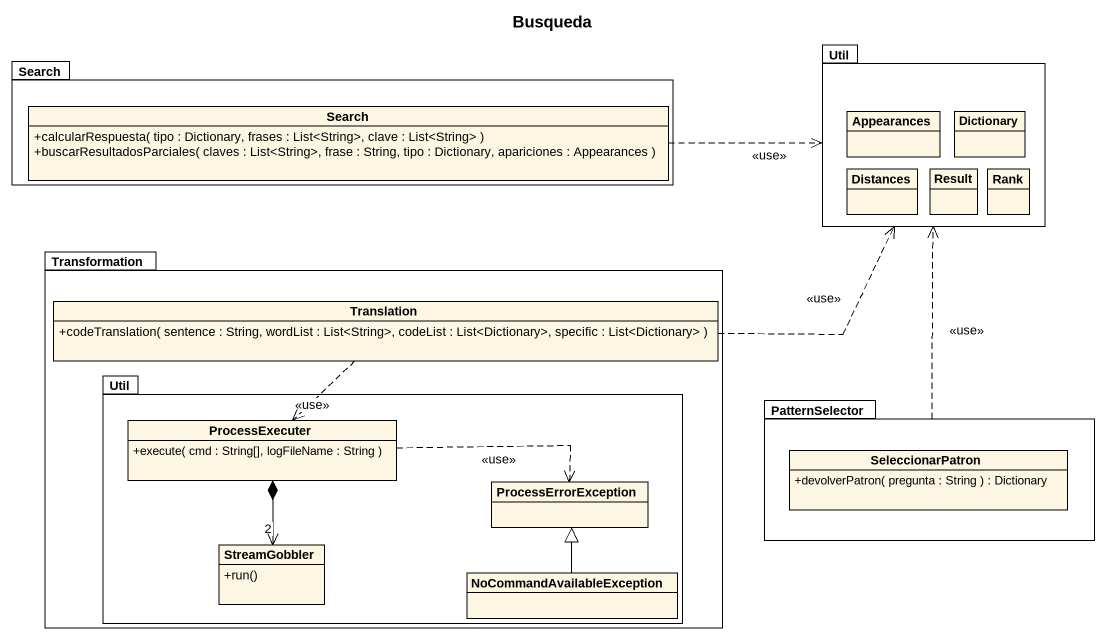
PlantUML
@startuml
title Busqueda
hide circle
hide empty members
skinparam classAttributeIconSize 0
package Search {
  class "Search" as Search_2 {
    +calcularRespuesta( tipo : Dictionary, frases : List<String>, clave : List<String> )
    +buscarResultadosParciales( claves : List<String>, frase : String, tipo : Dictionary, apariciones : Appearances )
  }
}
package Util {
  class Appearances
  class Dictionary
  class Distances
  class Result
  class Rank
}
package Transformation {
  class Translation {
    +codeTranslation( sentence : String, wordList : List<String>, codeList : List<Dictionary>, specific : List<Dictionary> )
  }
  package "Util" as Util_2 {
    class ProcessExecuter {
      +execute( cmd : String[], logFileName : String )
    }
    class ProcessErrorException
    class StreamGobbler {
      +run()
    }
    class NoCommandAvailableException
  }
}
package PatternSelector {
  class SeleccionarPatron {
    +devolverPatron( pregunta : String ) : Dictionary
  }
}
Search_2 .right.> Util : <<use>>
Translation .right.> Util : <<use>>
Translation ..> ProcessExecuter : <<use>>
ProcessExecuter .right.> ProcessErrorException : <<use>>
ProcessExecuter *--> "2" StreamGobbler
PatternSelector .up.> Util : <<use>>
NoCommandAvailableException -up-|> ProcessErrorException
@enduml
